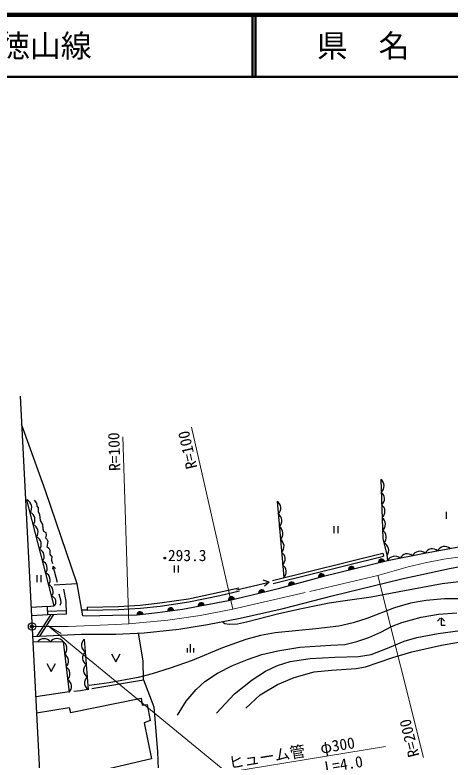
# Model space of a CAD drawing. Units: millimetres, scale not verified. Extents: x 40000 to 680000, y 20000 to 380000.
# Drawn here: x 259329 to 329687, y 259561 to 380000 of the extents above; entities that cross this region are included whole.
import ezdxf
from ezdxf.enums import TextEntityAlignment as Align

# ---------------------------------------------------------------- set-up
doc = ezdxf.new("R2010")
doc.units = ezdxf.units.MM
doc.header["$LTSCALE"] = 1000
doc.header["$PDMODE"] = 32
doc.header["$PDSIZE"] = 500
doc.linetypes.add('CHAIN', pattern=[18.5, 12, -1.5, 3.5, -1.5])
for name, color, linetype, lineweight in [('M-BGD', 7, 'Continuous', 25), ('M-BMK', 2, 'CHAIN', 13), ('M-BMK-OTRS', 5, 'Continuous', 25), ('M-BMK-SRVR', 3, 'Continuous', 25), ('M-STR-HTXT', 7, 'Continuous', 13), ('M-TTL', 2, 'Continuous', 140), ('M-TTL-LINE', 7, 'Continuous', 50)]:
    doc.layers.add(name, color=color, linetype=linetype, lineweight=lineweight)
doc.layers.add('M-OTRS', color=6, linetype='Continuous')
doc.layers.add('M-TTL-TXT', color=7, linetype='Continuous')
doc.styles.add('ＭＳ ゴシック', font='')
doc.styles.get('ＭＳ ゴシック').set_extended_font_data('MS Gothic')

msp = doc.modelspace()

# ---------------------------------------------------------------- hatches: boundary and pattern name
at = {"layer": 'M-BGD'}
for points in [[(318120, 291421), (319091, 291657, 0.41421), (318488, 292025, 0.41421)], [(313261, 290241), (314233, 290477, 0.41421), (313629, 290845, 0.41421)], [(308408, 289038), (309372, 289303, 1)], [(303586, 287716), (304550, 287980, 1)], [(298744, 286467), (299718, 286695, 1)], [(293876, 285328), (294849, 285556, 0.41421), (294249, 285929, 0.41421)], [(288969, 284402), (289951, 284587, 0.41421), (289367, 284986, 0.41421)], [(279072, 282976), (280065, 283095, 1)], [(284034, 283597), (285025, 283731, 1)]]:
    msp.add_hatch(color=256, dxfattribs=at).paths.add_polyline_path(points)

# ---------------------------------------------------------------- linework, layer by layer
for p, q in [((301712, 301380), (302780, 289059)), ((329067, 299698), (329067, 298580)), ((310875, 297357), (310875, 296239)), ((311541, 297357), (311541, 296239)), ((300959, 288607), (318795, 293031)), ((318795, 293031), (318915, 292545)), ((301079, 288122), (318915, 292545)), ((265532, 290898), (265394, 290412)), ((285077, 291017), (285077, 289899)), ((285744, 291017), (285744, 289899)), ((262861, 289446), (262861, 288328)), ((263527, 289446), (263527, 288328)), ((300421, 288341), (299452, 288628)), ((264610, 284364), (261950, 284199)), ((271017, 284283), (271028, 283784)), ((264675, 283056), (262018, 282883)), ((262927, 279577), (265199, 283074)), ((263356, 279594), (265626, 283088)), ((264645, 283647), (267595, 283762)), ((271028, 283784), (270149, 283777)), ((328090, 282495), (327652, 282006)), ((328368, 282495), (328806, 282006)), ((270529, 279080), (271179, 270920)), ((287743, 276943), (287743, 278272)), ((287209, 276943), (287209, 277640)), ((288276, 276943), (288276, 277640)), ((262693, 269857), (268075, 270642))]:
    msp.add_line(p, q, dxfattribs=at)
for points in [[(269386, 288049), (264298, 303105), (260411, 313864)], [(318468, 304927), (318808, 295381), (319480, 292730), (319570, 291773)], [(267210, 287192), (267537, 285247), (267619, 283154), (264675, 283056), (264610, 284364), (265656, 284495), (261275, 301599)], [(262448, 301596), (262808, 301092), (262880, 300606), (263078, 300354), (263078, 299725), (263283, 299236), (263397, 298264), (263813, 297632), (263826, 296913), (263952, 296559), (264344, 296370), (264382, 295928), (264293, 295474), (264495, 295246), (264660, 294956), (264559, 294325), (264470, 294085), (264799, 293816), (264951, 293501), (264976, 292832), (265065, 292668), (265279, 292529), (265254, 291885), (265431, 291329)], [(350690, 297857), (347876, 297217), (343389, 296415), (336448, 294984), (330531, 293894), (325558, 292971), (319570, 291773)], [(292947, 281832), (293282, 281627), (293992, 281552), (295304, 281607), (296787, 281921), (301999, 283278), (305689, 284061), (310142, 284988), (313090, 285389), (316902, 285944), (322289, 286962), (328429, 288122), (333345, 288685), (337775, 289287), (341447, 289947), (344722, 290813), (349667, 292365), (353205, 293724), (355395, 294482), (359341, 295586), (363893, 296879)], [(262191, 279546), (266710, 279734), (270072, 279930), (275656, 279894), (280222, 280130), (285851, 280740), (290476, 281472), (295765, 282502), (302703, 284081), (310594, 286100), (321859, 288846), (329575, 290517), (336093, 291753)], [(319570, 291773), (309205, 289257), (301912, 287257), (300149, 286796), (293876, 285328), (286416, 283920), (282387, 283374), (279072, 282976), (275148, 282913), (270973, 282850)], [(266190, 288284), (265532, 290898), (265884, 290535)], [(291931, 267169), (294842, 270277), (297682, 272508), (299845, 273935), (301781, 274853), (303853, 275481), (307072, 275961), (311039, 276210), (314864, 276281), (316909, 276637), (319562, 277658), (322249, 278800), (324309, 279382), (327735, 280031), (331295, 280523), (335661, 281015), (338639, 281396), (340534, 281733), (343147, 282863), (347342, 285474), (350608, 287609), (353432, 289141)], [(270973, 282850), (270312, 282863), (269386, 288049), (265692, 287834)], [(295180, 287081), (300421, 288341), (299688, 287645)], [(271017, 284283), (276076, 284395), (279599, 284616), (282751, 284961), (287374, 285626), (292336, 286677), (295532, 287383)], [(271028, 283784), (276097, 283895), (279641, 284118), (282814, 284465), (287462, 285134), (292442, 286189), (295639, 286895)], [(266426, 286440), (266695, 285463), (266737, 284996), (266610, 284571)], [(332503, 285616), (328788, 285603), (325825, 285330), (323294, 284933), (320717, 284173), (316206, 282436), (314020, 281722), (311720, 281208), (307962, 280794), (301389, 280150), (299015, 279701), (296659, 279054), (292900, 277688), (288003, 275660), (284439, 274414), (281500, 273506), (279273, 272936), (274560, 272041), (271335, 271599)], [(285618, 266832), (286991, 269080), (288623, 270981), (290024, 272265), (292070, 273607), (294497, 274859), (296940, 275805), (299260, 276613), (301840, 277224), (305397, 277819), (310415, 278121), (312666, 278256), (314634, 278714), (316575, 279388), (318476, 280264), (320215, 281180), (321899, 281813), (324988, 282646), (327805, 283153), (330796, 283353)], [(328229, 282540), (328229, 281365), (328908, 281365)], [(271762, 271150), (280131, 272552), (280057, 275578), (279331, 280084)], [(262237, 278657), (267127, 278716), (268095, 270472)], [(296658, 267944), (298977, 270094), (301763, 271790), (304485, 272917), (307737, 273824), (310510, 274096), (314510, 274371), (316033, 274660), (318216, 275391), (320436, 276148), (323504, 277046), (328274, 278158), (331942, 278772)], [(274924, 276744), (275640, 275449), (276355, 276744)], [(264485, 275170), (265200, 273875), (265916, 275170)], [(280131, 272552), (281801, 268166), (282403, 260920), (282512, 258104), (279585, 257065), (277616, 256491), (268944, 255452), (267905, 255616), (266154, 256491), (263401, 256204)], [(268868, 270724), (269908, 270810), (271074, 271017)], [(262831, 267204), (268085, 268076), (268322, 267227), (279731, 269595), (279929, 268431), (280718, 268549), (281212, 265945), (280244, 265590), (281429, 259789), (267828, 256574), (267532, 258172), (263345, 257292)]]:
    msp.add_lwpolyline(points, dxfattribs=at)
msp.add_circle((283547, 292218), 150, dxfattribs=at)
for centre, radius, start, end in [((317706, 303869), 1304, 309.82292, 54.24845), ((317779, 301809), 1304, 309.82292, 54.24845), ((260757, 300403), 1304, 322.1551, 66.58063), ((301005, 300284), 1304, 312.7387, 57.16423), ((317853, 299749), 1304, 309.82292, 54.24845), ((261268, 298406), 1304, 322.1551, 66.58063), ((301183, 298231), 1304, 312.7387, 57.16423), ((317926, 297689), 1304, 309.82292, 54.24845), ((261780, 296409), 1304, 322.1551, 66.58063), ((301361, 296177), 1304, 312.7387, 57.16423), ((318075, 295578), 1304, 314.69304, 58.273), ((262291, 294412), 1304, 322.1551, 66.58063), ((301539, 294124), 1304, 312.7387, 57.16423), ((318462, 293460), 1304, 321.78263, 66.01949), ((328800, 292868), 1242, 44.42265, 156.60162), ((262828, 292476), 1239, 322.1551, 66.58063), ((301717, 292070), 1304, 312.7387, 57.16423), ((322759, 291596), 1304, 49.09653, 153.52206), ((324779, 292001), 1303, 49.0183, 153.54064), ((326786, 292426), 1280, 46.92415, 154.10012), ((263314, 290579), 1239, 322.1551, 66.58063), ((318606, 291539), 500, 13.64678, 193.64678), ((320737, 291192), 1304, 49.09653, 153.52206), ((301895, 290017), 1304, 312.7387, 57.16423), ((313747, 290359), 500, 13.64678, 193.64678), ((263800, 288682), 1239, 322.1551, 66.58063), ((308890, 289170), 500, 15.33248, 195.33248), ((264286, 286785), 1239, 322.1551, 66.58063), ((304068, 287848), 500, 15.33248, 195.33248), ((299231, 286581), 500, 13.16986, 193.16986), ((265092, 285165), 876, 310.0639, 78.67184), ((294363, 285442), 500, 13.16986, 193.16986), ((289460, 284494), 500, 10.68909, 190.68909), ((279568, 283036), 500, 6.85355, 186.85355), ((284529, 283664), 500, 7.70797, 187.70797), ((264045, 277879), 1304, 38.47716, 142.90269), ((266106, 277904), 1304, 38.47716, 142.90269), ((266453, 277599), 1304, 314.48604, 58.91157), ((271407, 278116), 1304, 132.34335, 236.76887), ((271571, 276061), 1304, 132.34335, 236.76887), ((266694, 275552), 1304, 314.48604, 58.91157), ((266934, 273504), 1304, 314.48604, 58.91157), ((271672, 274031), 1244, 130.97276, 238.13946), ((267175, 271457), 1304, 314.48604, 58.91157), ((271894, 272011), 1304, 132.34335, 236.76887)]:
    msp.add_arc(centre, radius, start, end, dxfattribs=at)
at = {"layer": 'M-BMK'}
msp.add_lwpolyline([(262107, 281158), (267956, 281177), (274405, 281401), (277742, 281609), (284057, 282169), (289299, 282956), (294557, 283949), (307000, 286832), (318012, 289393), (322914, 290793), (325654, 291431), (328679, 292019), (332192, 292540)], dxfattribs=at)
at = {"layer": 'M-BMK-OTRS'}
msp.add_line((260177, 318378), (263661, 251186), dxfattribs=at)
at = {"layer": 'M-BMK-SRVR'}
msp.add_circle((262107, 281158), 600, dxfattribs=at)
at = {"layer": 'M-OTRS'}
msp.add_point((262107, 281158), dxfattribs=at)
at = {"layer": 'M-STR-HTXT'}
for p, q in [((294557, 283949), (287902, 313381)), ((277742, 281609), (276768, 311808)), ((318012, 289393), (325386, 259979)), ((264703, 281249), (266820, 280006))]:
    msp.add_line(p, q, dxfattribs=at)
msp.add_lwpolyline([(319243, 261737), (293615, 257559), (264703, 281249)], dxfattribs=at)
at = {"layer": 'M-TTL'}
msp.add_line((680000, 380000), (40000, 380000), dxfattribs=at)
at = {"layer": 'M-TTL-LINE'}
for p, q in [((297750, 380000), (297750, 370000)), ((298250, 380000), (298250, 370000)), ((40000, 370000), (680000, 370000))]:
    msp.add_line(p, q, dxfattribs=at)

# ---------------------------------------------------------------- texts
at = {"layer": 'M-BGD', "style": 'ＭＳ ゴシック'}
msp.add_text('293.3', height=1833, dxfattribs=at).set_placement((284069, 291175), align=Align.BOTTOM_LEFT)
at = {"layer": 'M-STR-HTXT', "style": 'ＭＳ ゴシック'}
for s, rotation, p in [('R=100', 91.848, (276945, 306340)), ('R=100', 102.741, (289351, 306974)), ('R=200', 104.074, (325271, 260438)), ('ヒューム管  φ300', 9.259, (294131, 257643)), ('L=4.0', 9.259, (309643, 256938))]:
    msp.add_text(s, height=1833, rotation=rotation, dxfattribs=at).set_placement(p, align=Align.BOTTOM_LEFT)
at = {"layer": 'M-TTL-TXT', "style": 'ＭＳ ゴシック'}
msp.add_text('主要地方道\u3000山口徳山線', height=3666, dxfattribs=at).set_placement((216734, 375000), align=Align.MIDDLE_LEFT)
msp.add_text('県\u3000名', height=3666, dxfattribs=at).set_placement((315625, 375000), align=Align.MIDDLE_CENTER)

doc.saveas('drawing.dxf')
